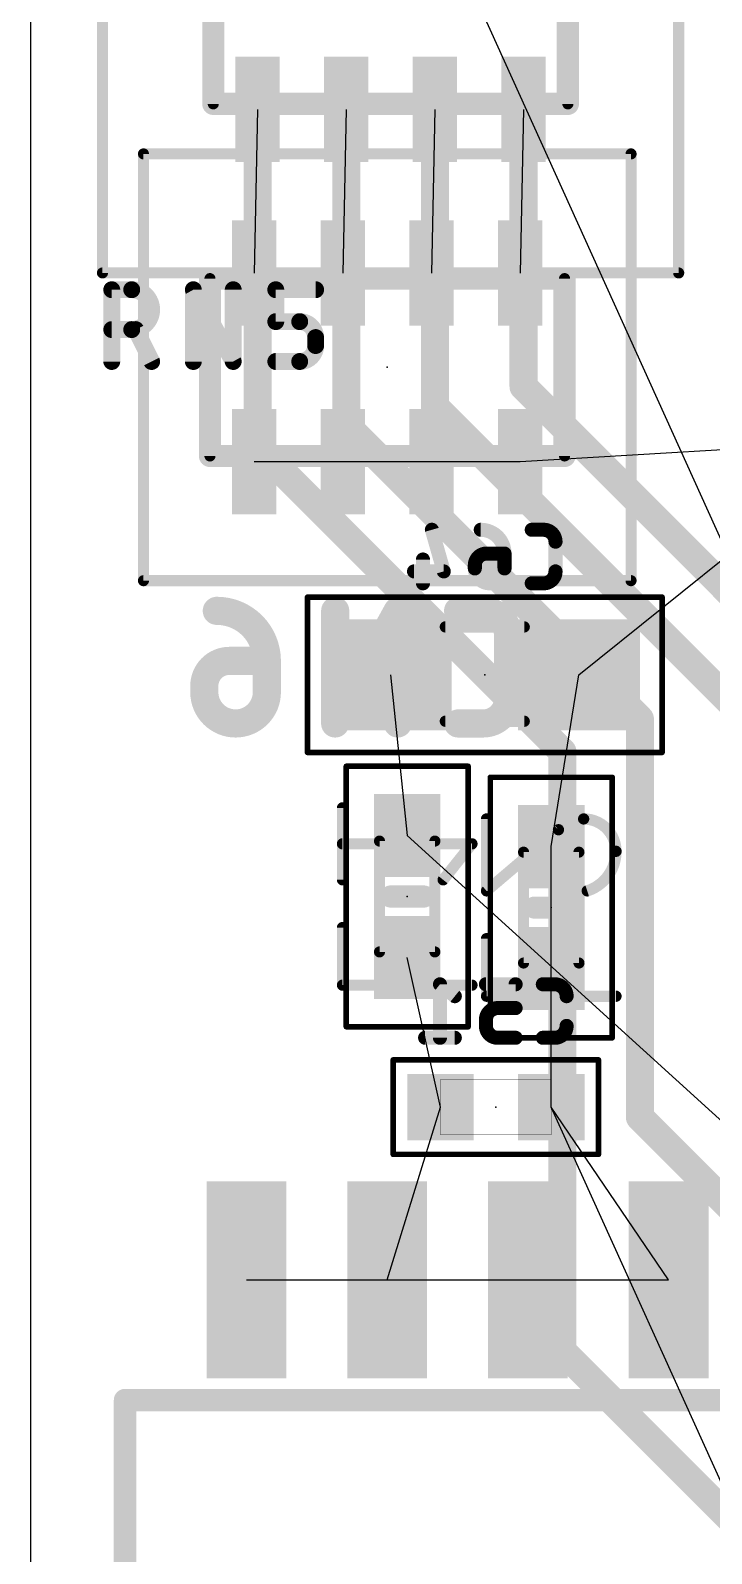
# Model space of a CAD drawing. Extents: x -4.1 to 63.7, y 0.3 to 51.7.
# Drawn here: x 2.3 to 8.45, y 12.07 to 25.81 of the extents above; entities that cross this region are included whole.
import ezdxf

# ---------------------------------------------------------------- set-up
doc = ezdxf.new("R2010")
doc.units = 0
for name, color, linetype in [('1', 12, 'CONTINUOUS'), ('16', 132, 'CONTINUOUS'), ('19', 6, 'CONTINUOUS'), ('20', 141, 'CONTINUOUS'), ('21', 253, 'CONTINUOUS'), ('22', 253, 'CONTINUOUS'), ('24', 53, 'CONTINUOUS'), ('25', 253, 'CONTINUOUS'), ('26', 253, 'CONTINUOUS'), ('40', 132, 'CONTINUOUS'), ('51', 253, 'CONTINUOUS'), ('52', 253, 'CONTINUOUS')]:
    doc.layers.add(name, color=color, linetype=linetype)

# ---------------------------------------------------------------- blocks, each defined once
blk = doc.blocks.new('RECT')
blk.add_solid([(-0.5, -0.5), (0.5, -0.5), (-0.5, 0.5), (0.5, 0.5)])

msp = doc.modelspace()

# ---------------------------------------------------------------- linework, layer by layer
at = {"layer": '1', "const_width": 0.254}
for points in [[(4.35, 25.1), (4.35, 22.0559)], [(5.15, 25.1), (5.15, 22.25)], [(5.95, 25.1), (5.95, 22.4186)], [(6.75, 25.1), (6.75, 22.6)], [(9.2, 20.15), (6.75, 22.6)], [(5.95, 22.4186), (8.7, 19.6686)], [(7.8, 19.6), (5.15, 22.25)], [(4.35, 22.0559), (7.1, 19.3059)], [(7.8, 16.0095), (7.8, 19.6)], [(7.1, 19.3059), (7.1, 13.9)], [(12.3819, 11.4276), (7.8, 16.0095)], [(7.1, 13.9), (11, 10)]]:
    msp.add_lwpolyline(points, dxfattribs=at)
at = {"layer": '1', "const_width": 0.127}
for points in [[(4.4135, 25.1, 1), (4.2865, 25.1)], [(5.2135, 25.1, 1), (5.0865, 25.1)], [(6.0135, 25.1, 1), (5.8865, 25.1)], [(6.8135, 25.1, 1), (6.6865, 25.1)], [(6.7949, 22.6449, 1), (6.7051, 22.5551)], [(5.9949, 22.4635, 1), (5.9051, 22.3737)], [(6.6865, 22.6, 1), (6.8135, 22.6)], [(5.8865, 22.4186, 1), (6.0135, 22.4186)], [(5.1949, 22.2949, 1), (5.1051, 22.2051)], [(5.0865, 22.25, 1), (5.2135, 22.25)], [(4.3949, 22.1008, 1), (4.3051, 22.011)], [(4.2865, 22.0559, 1), (4.4135, 22.0559)], [(7.8635, 19.6, 1), (7.7365, 19.6)], [(7.7551, 19.5551, 1), (7.8449, 19.6449)], [(7.1635, 19.3059, 1), (7.0365, 19.3059)], [(7.0551, 19.261, 1), (7.1449, 19.3508)], [(7.8449, 16.0544, 1), (7.7551, 15.9646)], [(7.7365, 16.0095, 1), (7.8635, 16.0095)], [(7.1449, 13.9449, 1), (7.0551, 13.8551)], [(7.0365, 13.9, 1), (7.1635, 13.9)]]:
    msp.add_lwpolyline(points, format="xyb", dxfattribs=at)
at = {"layer": '19'}
for p, q in [((4.74, 29.59), (13.4426, 10.367)), ((7.25, 20), (18.7, 29.2)), ((4.35, 25.1), (4.32, 23.624)), ((5.15, 25.1), (5.12, 23.624)), ((5.95, 25.1), (5.92, 23.624)), ((6.75, 25.1), (6.72, 23.624)), ((6.72, 21.924), (10.0902, 22.124)), ((4.32, 21.924), (5.12, 21.924)), ((5.12, 21.924), (5.92, 21.924)), ((5.92, 21.924), (6.72, 21.924)), ((5.55, 20), (5.7, 18.55)), ((7, 18.45), (7.25, 20)), ((5.7, 18.55), (16.205, 9.013)), ((7, 17.35), (7, 18.45)), ((6, 16.1), (5.7, 17.45)), ((7, 16.1), (7, 17.35)), ((5.519, 14.542), (6, 16.1)), ((12.395, 4.187), (7, 16.1)), ((8.059, 14.542), (7, 16.1)), ((4.249, 14.542), (6.789, 14.542)), ((6.789, 14.542), (8.059, 14.542))]:
    msp.add_line(p, q, dxfattribs=at)
at = {"layer": '20'}
msp.add_line((2.3, 38.1543), (2.3, 2.8109), dxfattribs=at)
at = {"layer": '21', "const_width": 0.1}
for points in [[(3.95, 26.75), (3.95, 25.15)], [(7.15, 26.75), (7.15, 25.15)]]:
    msp.add_lwpolyline(points, dxfattribs=at)
at = {"layer": '21', "const_width": 0.05}
for points in [[(3.925, 25.15, 1), (3.975, 25.15)], [(7.125, 25.15, 1), (7.175, 25.15)]]:
    msp.add_lwpolyline(points, format="xyb", dxfattribs=at)
at = {"layer": '22'}
for points, const_width in [([(3.92, 21.974), (3.92, 23.574)], 0.1), ([(7.12, 21.974), (7.12, 23.574)], 0.1), ([(5.85, 18), (5.55, 18)], 0.2), ([(6.85, 17.9), (7.15, 17.9)], 0.2)]:
    msp.add_lwpolyline(points, dxfattribs=dict(at, const_width=const_width))
for points, const_width in [([(3.945, 23.574, 1), (3.895, 23.574)], 0.05), ([(7.145, 23.574, 1), (7.095, 23.574)], 0.05), ([(3.895, 21.974, 1), (3.945, 21.974)], 0.05), ([(7.095, 21.974, 1), (7.145, 21.974)], 0.05), ([(5.55, 18.05, 1), (5.55, 17.95)], 0.1), ([(5.85, 17.95, 1), (5.85, 18.05)], 0.1), ([(6.85, 17.95, 1), (6.85, 17.85)], 0.1), ([(7.15, 17.85, 1), (7.15, 17.95)], 0.1)]:
    msp.add_lwpolyline(points, format="xyb", dxfattribs=dict(at, const_width=const_width))
at = {"layer": '24'}
for p in [(5.52, 22.774), (6.4, 20), (5.7, 18), (7, 17.9), (6.5, 16.1)]:
    msp.add_point(p, dxfattribs=at)
at = {"layer": '25', "const_width": 0.1524}
for points in [[(3.0339, 22.8262), (3.0339, 23.4738)], [(3.0339, 23.4738), (3.2138, 23.4738)], [(3.77, 22.8262), (3.77, 23.4738)], [(3.77, 23.4738), (4.1298, 22.8262)], [(4.1298, 22.8262), (4.1298, 23.4738)], [(4.514, 23.186), (4.514, 23.4738)], [(4.514, 23.4738), (4.8738, 23.4738)], [(4.7299, 23.186), (4.514, 23.186)], [(3.2138, 23.114), (3.0339, 23.114)], [(3.3936, 22.8262), (3.2497, 23.114)], [(4.8738, 22.9701), (4.8738, 23.0421)], [(4.514, 22.8262), (4.7299, 22.8262)]]:
    msp.add_lwpolyline(points, dxfattribs=at)
at = {"layer": '25'}
for points, const_width in [([(3.072, 23.4738, 1), (2.9958, 23.4738)], 0.0762), ([(3.0339, 23.5119, 1), (3.0339, 23.4357)], 0.0762), ([(3.2138, 23.114, 1), (3.2138, 23.4738)], 0.1524), ([(3.2138, 23.5119, 1), (3.2138, 23.4357)], 0.0762), ([(3.2138, 23.4357, 1), (3.2138, 23.5119)], 0.0762), ([(3.8081, 23.4738, 1), (3.7319, 23.4738)], 0.0762), ([(3.8033, 23.4923, 1), (3.7367, 23.4553)], 0.0762), ([(4.1679, 23.4738, 1), (4.0917, 23.4738)], 0.0762), ([(4.5521, 23.4738, 1), (4.4759, 23.4738)], 0.0762), ([(4.514, 23.5119, 1), (4.514, 23.4357)], 0.0762), ([(4.8738, 23.4357, 1), (4.8738, 23.5119)], 0.0762), ([(4.514, 23.2241, 1), (4.514, 23.1479)], 0.0762), ([(4.4759, 23.186, 1), (4.5521, 23.186)], 0.0762), ([(4.8738, 23.0421, 0.4142), (4.7299, 23.186)], 0.1524), ([(4.7299, 23.2241, 1), (4.7299, 23.1479)], 0.0762), ([(4.7299, 23.1479, 1), (4.7299, 23.2241)], 0.0762), ([(3.0339, 23.1521, 1), (3.0339, 23.0759)], 0.0762), ([(3.2138, 23.1521, 1), (3.2138, 23.0759)], 0.0762), ([(3.2838, 23.1311, 1), (3.2157, 23.097)], 0.0762), ([(3.2138, 23.0759, 1), (3.2138, 23.1521)], 0.0762), ([(4.9119, 23.0421, 1), (4.8357, 23.0421)], 0.0762), ([(4.7299, 22.8262, 0.4142), (4.8738, 22.9701)], 0.1524), ([(4.8357, 23.0421, 1), (4.9119, 23.0421)], 0.0762), ([(4.9119, 22.9701, 1), (4.8357, 22.9701)], 0.0762), ([(4.8357, 22.9701, 1), (4.9119, 22.9701)], 0.0762), ([(2.9958, 22.8262, 1), (3.072, 22.8262)], 0.0762), ([(3.3596, 22.8092, 1), (3.4277, 22.8432)], 0.0762), ([(3.7319, 22.8262, 1), (3.8081, 22.8262)], 0.0762), ([(4.0917, 22.8262, 1), (4.1679, 22.8262)], 0.0762), ([(4.0965, 22.8077, 1), (4.1631, 22.8447)], 0.0762), ([(4.514, 22.8643, 1), (4.514, 22.7881)], 0.0762), ([(4.7299, 22.8643, 1), (4.7299, 22.7881)], 0.0762), ([(4.7299, 22.7881, 1), (4.7299, 22.8643)], 0.0762)]:
    msp.add_lwpolyline(points, format="xyb", dxfattribs=dict(at, const_width=const_width))
at = {"layer": '26'}
for points, const_width in [([(5.953, 21.3168, 1), (5.8919, 21.2994)], 0.0635), ([(6.5783, 21.0936, 0.4142), (6.3639, 21.3081)], 0.127), ([(6.3639, 21.3398, 1), (6.3639, 21.2763)], 0.0635), ([(6.8239, 21.3398, 1), (6.8239, 21.2764)], 0.0635), ([(7.0384, 21.2009, 0.4142), (6.9312, 21.3081)], 0.127), ([(6.9312, 21.3398, 1), (6.9312, 21.2763)], 0.0635), ([(6.9312, 21.2764, 1), (6.9312, 21.3398)], 0.0635), ([(7.0702, 21.2009, 1), (7.0067, 21.2009)], 0.0635), ([(7.0067, 21.2009, 1), (7.0702, 21.2009)], 0.0635), ([(5.8738, 21.04, 1), (5.8103, 21.04)], 0.0635), ([(6.4175, 21.0936, 0.4142), (6.3102, 20.9864)], 0.127), ([(6.3102, 20.9596, 1), (6.5783, 20.9596)], 0.127), ([(6.342, 20.9864, 1), (6.2785, 20.9864)], 0.0635), ([(6.342, 20.9596, 1), (6.2785, 20.9596)], 0.0635), ([(6.4175, 21.1254, 1), (6.4175, 21.0619)], 0.0635), ([(6.4175, 21.0619, 1), (6.4175, 21.1254)], 0.0635), ([(6.6101, 21.0936, 1), (6.5466, 21.0936)], 0.0635), ([(6.5466, 21.0936, 1), (6.6101, 21.0936)], 0.0635), ([(6.6101, 20.9596, 1), (6.5466, 20.9596)], 0.0635), ([(6.5783, 21.0619, 1), (6.5783, 21.1254)], 0.0635), ([(5.7616, 20.9645, 1), (5.7616, 20.901)], 0.0635), ([(5.9992, 20.924, 1), (6.0602, 20.9415)], 0.0635), ([(6.0297, 20.901, 1), (6.0297, 20.9645)], 0.0635), ([(6.2785, 20.9864, 1), (6.342, 20.9864)], 0.0635), ([(6.2785, 20.9596, 1), (6.342, 20.9596)], 0.0635), ([(6.5466, 20.9596, 1), (6.6101, 20.9596)], 0.0635), ([(6.8239, 20.8573, 1), (6.8239, 20.7938)], 0.0635), ([(6.9312, 20.8255, 0.4142), (7.0384, 20.9327)], 0.127), ([(6.9312, 20.8573, 1), (6.9312, 20.7938)], 0.0635), ([(6.9312, 20.7938, 1), (6.9312, 20.8573)], 0.0635), ([(7.0702, 20.9327, 1), (7.0067, 20.9327)], 0.0635), ([(7.0067, 20.9327, 1), (7.0702, 20.9327)], 0.0635), ([(5.8103, 20.8255, 1), (5.8738, 20.8255)], 0.0635), ([(4.4335, 20.1254, 0.4142), (3.9819, 20.577)], 0.254), ([(3.9819, 20.6405, 1), (3.9819, 20.5135)], 0.127), ([(5.1136, 20.577, 1), (4.9866, 20.577)], 0.127), ([(5.6781, 20.577, 1), (5.5511, 20.577)], 0.127), ([(5.6701, 20.5462, 1), (5.5591, 20.6078)], 0.127), ([(6.1594, 20.6405, 1), (6.1594, 20.5135)], 0.127), ([(6.611, 20.3512, 0.4142), (6.3852, 20.577)], 0.254), ([(6.3852, 20.6405, 1), (6.3852, 20.5135)], 0.127), ([(6.3852, 20.5135, 1), (6.3852, 20.6405)], 0.127), ([(6.6745, 20.3512, 1), (6.5475, 20.3512)], 0.127), ([(6.5475, 20.3512, 1), (6.6745, 20.3512)], 0.127), ([(4.0948, 20.1254, 0.4142), (3.869, 19.8997)], 0.254), ([(4.0948, 20.1889, 1), (4.0948, 20.0619)], 0.127), ([(4.0948, 20.0619, 1), (4.0948, 20.1889)], 0.127), ([(4.497, 20.1254, 1), (4.37, 20.1254)], 0.127), ([(4.4335, 20.0619, 1), (4.4335, 20.1889)], 0.127), ([(4.37, 20.1254, 1), (4.497, 20.1254)], 0.127), ([(3.9325, 19.8997, 1), (3.8055, 19.8997)], 0.127), ([(3.869, 19.8432, 1), (4.4335, 19.8432)], 0.254), ([(3.9325, 19.8432, 1), (3.8055, 19.8432)], 0.127), ([(3.8055, 19.8997, 1), (3.9325, 19.8997)], 0.127), ([(4.497, 19.8432, 1), (4.37, 19.8432)], 0.127), ([(3.8055, 19.8432, 1), (3.9325, 19.8432)], 0.127), ([(4.37, 19.8432, 1), (4.497, 19.8432)], 0.127), ([(6.3852, 19.561, 0.4142), (6.611, 19.7868)], 0.254), ([(6.6745, 19.7868, 1), (6.5475, 19.7868)], 0.127), ([(6.5475, 19.7868, 1), (6.6745, 19.7868)], 0.127), ([(4.9946, 19.5918, 1), (5.1056, 19.5302)], 0.127), ([(6.1594, 19.6245, 1), (6.1594, 19.4975)], 0.127), ([(6.3852, 19.6245, 1), (6.3852, 19.4975)], 0.127), ([(6.3852, 19.4975, 1), (6.3852, 19.6245)], 0.127), ([(4.9866, 19.561, 1), (5.1136, 19.561)], 0.127), ([(5.5511, 19.561, 1), (5.6781, 19.561)], 0.127), ([(5.1412, 18.7997, 1), (5.0904, 18.7997)], 0.0508), ([(6.4412, 18.6997, 1), (6.3904, 18.6997)], 0.0508), ([(7.2921, 18.6997, 0.2053), (7.0649, 18.6023)], 0.1016), ([(7.5842, 18.4076, 0.4142), (7.2921, 18.6997)], 0.1016), ([(7.2921, 18.7251, 1), (7.2921, 18.6743)], 0.0508), ([(7.2921, 18.6743, 1), (7.2921, 18.7251)], 0.0508), ([(7.0465, 18.6198, 1), (7.0833, 18.5848)], 0.0508), ([(7.0814, 18.583, 1), (7.0485, 18.6217)], 0.0508), ([(5.1158, 18.5005, 1), (5.1158, 18.4497)], 0.0508), ([(6.304, 18.4593, 1), (6.2644, 18.491)], 0.0508), ([(6.2842, 18.4497, 1), (6.2842, 18.5005)], 0.0508), ([(7.3246, 18.0506, 0.3252), (7.5842, 18.4076)], 0.1016), ([(7.6096, 18.4076, 1), (7.5588, 18.4076)], 0.0508), ([(7.5588, 18.4076, 1), (7.6096, 18.4076)], 0.0508), ([(5.0904, 18.1506, 1), (5.1412, 18.1506)], 0.0508), ([(6.0047, 18.1664, 1), (6.0444, 18.1347)], 0.0508), ([(6.3993, 18.0699, 1), (6.4323, 18.0312)], 0.0508), ([(6.3904, 18.0506, 1), (6.4412, 18.0506)], 0.0508), ([(7.3167, 18.0747, 1), (7.3324, 18.0264)], 0.0508), ([(5.1412, 17.7196, 1), (5.0904, 17.7196)], 0.0508), ([(6.4412, 17.6196, 1), (6.3904, 17.6196)], 0.0508), ([(5.1158, 17.2257, 1), (5.1158, 17.1749)], 0.0508), ([(5.0904, 17.2003, 1), (5.1412, 17.2003)], 0.0508), ([(6.0155, 17.2329, 1), (5.9758, 17.1833)], 0.0635), ([(6.0274, 17.2081, 1), (5.9639, 17.2081)], 0.0635), ([(6.2842, 17.1749, 1), (6.2842, 17.2257)], 0.0508), ([(6.4102, 17.2399, 1), (6.4102, 17.1764)], 0.0635), ([(6.7101, 17.2081, 1), (6.6466, 17.2081)], 0.0635), ([(6.6783, 17.1764, 1), (6.6783, 17.2399)], 0.0635), ([(6.9239, 17.2399, 1), (6.9239, 17.1764)], 0.0635), ([(7.1384, 17.1009, 0.4142), (7.0312, 17.2081)], 0.127), ([(7.0312, 17.2398, 1), (7.0312, 17.1763)], 0.0635), ([(7.0312, 17.1764, 1), (7.0312, 17.2399)], 0.0635), ([(6.1099, 17.0761, 1), (6.1495, 17.1256)], 0.0635), ([(6.5175, 16.9936, 0.4142), (6.4102, 16.8864)], 0.127), ([(6.4158, 17.1257, 1), (6.4158, 17.0749)], 0.0508), ([(6.3904, 17.1003, 1), (6.4412, 17.1003)], 0.0508), ([(6.5175, 17.0254, 1), (6.5175, 16.9619)], 0.0635), ([(6.5175, 16.9619, 1), (6.5175, 17.0254)], 0.0635), ([(6.6783, 16.9619, 1), (6.6783, 17.0254)], 0.0635), ([(7.1702, 17.1009, 1), (7.1067, 17.1009)], 0.0635), ([(7.1067, 17.1009, 1), (7.1702, 17.1009)], 0.0635), ([(7.5842, 17.0749, 1), (7.5842, 17.1257)], 0.0508), ([(6.442, 16.8864, 1), (6.3785, 16.8864)], 0.0635), ([(6.3785, 16.8864, 1), (6.442, 16.8864)], 0.0635), ([(6.6466, 16.9936, 1), (6.7101, 16.9936)], 0.0635), ([(5.8616, 16.7572, 1), (5.8616, 16.6938)], 0.0635), ([(6.1297, 16.6938, 1), (6.1297, 16.7572)], 0.0635), ([(6.4102, 16.8327, 0.4142), (6.5175, 16.7255)], 0.127), ([(6.442, 16.8327, 1), (6.3785, 16.8327)], 0.0635), ([(6.3785, 16.8327, 1), (6.442, 16.8327)], 0.0635), ([(6.5175, 16.7572, 1), (6.5175, 16.6938)], 0.0635), ([(6.5175, 16.6938, 1), (6.5175, 16.7572)], 0.0635), ([(6.6783, 16.6938, 1), (6.6783, 16.7572)], 0.0635), ([(6.9239, 16.7572, 1), (6.9239, 16.6938)], 0.0635), ([(7.0312, 16.7255, 0.4142), (7.1384, 16.8327)], 0.127), ([(7.0312, 16.7572, 1), (7.0312, 16.6938)], 0.0635), ([(7.0312, 16.6938, 1), (7.0312, 16.7572)], 0.0635), ([(7.1702, 16.8327, 1), (7.1067, 16.8327)], 0.0635), ([(7.1067, 16.8327, 1), (7.1702, 16.8327)], 0.0635), ([(5.9639, 16.7255, 1), (6.0274, 16.7255)], 0.0635), ([(3.2048, 13.457, 1), (3.1032, 13.457)], 0.1016), ([(3.154, 13.5078, 1), (3.154, 13.4062)], 0.1016)]:
    msp.add_lwpolyline(points, format="xyb", dxfattribs=dict(at, const_width=const_width))
for points, const_width in [([(5.9225, 21.3081), (6.0297, 20.9327)], 0.127), ([(6.9312, 21.3081), (6.8239, 21.3081)], 0.127), ([(7.0384, 20.9327), (7.0384, 21.2009)], 0.127), ([(5.842, 21.04), (5.842, 20.8255)], 0.127), ([(6.3102, 20.9864), (6.3102, 20.9596)], 0.127), ([(6.5783, 21.0936), (6.4175, 21.0936)], 0.127), ([(6.5783, 20.9596), (6.5783, 21.0936)], 0.127), ([(6.0297, 20.9327), (5.7616, 20.9327)], 0.127), ([(6.8239, 20.8255), (6.9312, 20.8255)], 0.127), ([(5.6146, 20.577), (5.0501, 19.561)], 0.254), ([(5.0501, 19.561), (5.0501, 20.577)], 0.254), ([(5.6146, 19.561), (5.6146, 20.577)], 0.254), ([(6.3852, 20.577), (6.1594, 20.577)], 0.254), ([(6.611, 19.7868), (6.611, 20.3512)], 0.254), ([(4.4335, 20.1254), (4.0948, 20.1254)], 0.254), ([(4.4335, 19.8432), (4.4335, 20.1254)], 0.254), ([(3.869, 19.8997), (3.869, 19.8432)], 0.254), ([(6.1594, 19.561), (6.3852, 19.561)], 0.254), ([(5.1158, 18.1506), (5.1158, 18.7997)], 0.1016), ([(6.4158, 18.0506), (6.4158, 18.6997)], 0.1016), ([(7.0649, 18.6023), (6.4158, 18.0506)], 0.1016), ([(6.2842, 18.4751), (5.1158, 18.4751)], 0.1016), ([(6.0246, 18.1506), (6.2842, 18.4751)], 0.1016), ([(5.1158, 17.2003), (5.1158, 17.7196)], 0.1016), ([(6.4158, 17.1003), (6.4158, 17.6196)], 0.1016), ([(6.2842, 17.2003), (5.1158, 17.2003)], 0.1016), ([(6.1297, 17.1009), (5.9957, 17.2081)], 0.127), ([(5.9957, 17.2081), (5.9957, 16.7255)], 0.127), ([(6.6783, 17.2081), (6.4102, 17.2081)], 0.127), ([(6.6783, 16.9936), (6.6783, 17.2081)], 0.127), ([(7.0312, 17.2081), (6.9239, 17.2081)], 0.127), ([(7.5842, 17.1003), (6.4158, 17.1003)], 0.1016), ([(6.5175, 16.9936), (6.6783, 16.9936)], 0.127), ([(7.1384, 16.8327), (7.1384, 17.1009)], 0.127), ([(6.4102, 16.8327), (6.4102, 16.8864)], 0.127), ([(6.1297, 16.7255), (5.8616, 16.7255)], 0.127), ([(6.6783, 16.7255), (6.5175, 16.7255)], 0.127), ([(6.9239, 16.7255), (7.0312, 16.7255)], 0.127), ([(3.154, 13.457), (3.154, 7.862)], 0.2032), ([(9.154, 13.457), (3.154, 13.457)], 0.2032)]:
    msp.add_lwpolyline(points, dxfattribs=dict(at, const_width=const_width))
at = {"layer": '40'}
for points, const_width in [([(8, 20.7), (4.8, 20.7)], 0.0508), ([(4.8, 20.7), (4.8, 19.3)], 0.0508), ([(8, 19.3), (8, 20.7)], 0.0508), ([(4.8, 19.3), (8, 19.3)], 0.0508), ([(5.5738, 16.5262), (7.4262, 16.5262)], 0.05), ([(5.5738, 15.6738), (5.5738, 16.5262)], 0.05), ([(7.4262, 16.5262), (7.4262, 15.6738)], 0.05), ([(7.4262, 15.6738), (5.5738, 15.6738)], 0.05)]:
    msp.add_lwpolyline(points, dxfattribs=dict(at, const_width=const_width))
for points, const_width in [([(4.8, 20.7127, 1), (4.8, 20.6873)], 0.0254), ([(4.8127, 20.7, 1), (4.7873, 20.7)], 0.0254), ([(8.0127, 20.7, 1), (7.9873, 20.7)], 0.0254), ([(8, 20.6873, 1), (8, 20.7127)], 0.0254), ([(4.8, 19.3127, 1), (4.8, 19.2873)], 0.0254), ([(4.7873, 19.3, 1), (4.8127, 19.3)], 0.0254), ([(7.9873, 19.3, 1), (8.0127, 19.3)], 0.0254), ([(8, 19.2873, 1), (8, 19.3127)], 0.0254), ([(5.5738, 16.5387, 1), (5.5738, 16.5137)], 0.025), ([(5.5863, 16.5262, 1), (5.5613, 16.5262)], 0.025), ([(7.4387, 16.5262, 1), (7.4137, 16.5262)], 0.025), ([(7.4262, 16.5137, 1), (7.4262, 16.5387)], 0.025), ([(5.5738, 15.6863, 1), (5.5738, 15.6613)], 0.025), ([(5.5613, 15.6738, 1), (5.5863, 15.6738)], 0.025), ([(7.4137, 15.6738, 1), (7.4387, 15.6738)], 0.025), ([(7.4262, 15.6613, 1), (7.4262, 15.6863)], 0.025)]:
    msp.add_lwpolyline(points, format="xyb", dxfattribs=dict(at, const_width=const_width))
at = {"layer": '51'}
for points, const_width in [([(2.95, 23.625), (2.95, 28.275)], 0.1), ([(8.15, 28.275), (8.15, 23.625)], 0.1), ([(3.95, 25.15), (3.95, 26.75)], 0.2), ([(7.15, 26.75), (7.15, 25.15)], 0.2), ([(7.15, 25.15), (3.95, 25.15)], 0.2), ([(8.15, 23.625), (2.95, 23.625)], 0.1)]:
    msp.add_lwpolyline(points, dxfattribs=dict(at, const_width=const_width))
for points, const_width in [([(3.95, 25.2, 1), (3.95, 25.1)], 0.1), ([(3.9, 25.15, 1), (4, 25.15)], 0.1), ([(7.1, 25.15, 1), (7.2, 25.15)], 0.1), ([(7.15, 25.1, 1), (7.15, 25.2)], 0.1), ([(2.95, 23.65, 1), (2.95, 23.6)], 0.05), ([(2.925, 23.625, 1), (2.975, 23.625)], 0.05), ([(8.125, 23.625, 1), (8.175, 23.625)], 0.05), ([(8.15, 23.6, 1), (8.15, 23.65)], 0.05)]:
    msp.add_lwpolyline(points, format="xyb", dxfattribs=dict(at, const_width=const_width))
at = {"layer": '52'}
for points, const_width in [([(7.72, 24.699), (3.32, 24.699)], 0.1), ([(3.32, 24.699), (3.32, 20.849)], 0.1), ([(7.72, 20.849), (7.72, 24.699)], 0.1), ([(7.12, 23.574), (3.92, 23.574)], 0.2), ([(3.92, 23.574), (3.92, 21.974)], 0.2), ([(7.12, 21.974), (7.12, 23.574)], 0.2), ([(3.92, 21.974), (7.12, 21.974)], 0.2), ([(3.32, 20.849), (7.72, 20.849)], 0.1), ([(6.756, 20.432), (6.044, 20.432)], 0.1016), ([(6.756, 19.581), (6.044, 19.581)], 0.1016), ([(6.25, 19.175), (5.15, 19.175)], 0.05), ([(5.15, 19.175), (5.15, 16.825)], 0.05), ([(6.25, 16.825), (6.25, 19.175)], 0.05), ([(6.45, 19.075), (6.45, 16.725)], 0.05), ([(7.55, 19.075), (6.45, 19.075)], 0.05), ([(7.55, 16.725), (7.55, 19.075)], 0.05), ([(5.95, 18.5), (5.45, 18.5)], 0.1), ([(5.45, 18.5), (5.45, 17.5)], 0.1), ([(5.95, 17.5), (5.95, 18.5)], 0.1), ([(6.75, 18.4), (6.75, 17.4)], 0.1), ([(7.25, 18.4), (6.75, 18.4)], 0.1), ([(7.25, 17.4), (7.25, 18.4)], 0.1), ([(5.45, 17.5), (5.95, 17.5)], 0.1), ([(6.75, 17.4), (7.25, 17.4)], 0.1), ([(5.15, 16.825), (6.25, 16.825)], 0.05), ([(6.45, 16.725), (7.55, 16.725)], 0.05), ([(7, 16.35), (6, 16.35)], 0.0025), ([(6, 16.35), (6, 15.85)], 0.0025), ([(7, 15.85), (7, 16.35)], 0.0025), ([(6, 15.85), (7, 15.85)], 0.0025)]:
    msp.add_lwpolyline(points, dxfattribs=dict(at, const_width=const_width))
for points, const_width in [([(3.32, 24.724, 1), (3.32, 24.674)], 0.05), ([(3.345, 24.699, 1), (3.295, 24.699)], 0.05), ([(7.745, 24.699, 1), (7.695, 24.699)], 0.05), ([(7.72, 24.674, 1), (7.72, 24.724)], 0.05), ([(3.92, 23.624, 1), (3.92, 23.524)], 0.1), ([(3.97, 23.574, 1), (3.87, 23.574)], 0.1), ([(7.17, 23.574, 1), (7.07, 23.574)], 0.1), ([(7.12, 23.524, 1), (7.12, 23.624)], 0.1), ([(3.92, 22.024, 1), (3.92, 21.924)], 0.1), ([(3.87, 21.974, 1), (3.97, 21.974)], 0.1), ([(7.07, 21.974, 1), (7.17, 21.974)], 0.1), ([(7.12, 21.924, 1), (7.12, 22.024)], 0.1), ([(3.32, 20.874, 1), (3.32, 20.824)], 0.05), ([(7.72, 20.824, 1), (7.72, 20.874)], 0.05), ([(3.295, 20.849, 1), (3.345, 20.849)], 0.05), ([(7.695, 20.849, 1), (7.745, 20.849)], 0.05), ([(6.044, 20.4574, 1), (6.044, 20.4066)], 0.0508), ([(6.756, 20.4066, 1), (6.756, 20.4574)], 0.0508), ([(6.044, 19.6064, 1), (6.044, 19.5556)], 0.0508), ([(6.756, 19.5556, 1), (6.756, 19.6064)], 0.0508), ([(5.15, 19.1875, 1), (5.15, 19.1625)], 0.025), ([(5.1625, 19.175, 1), (5.1375, 19.175)], 0.025), ([(6.2625, 19.175, 1), (6.2375, 19.175)], 0.025), ([(6.25, 19.1625, 1), (6.25, 19.1875)], 0.025), ([(6.4625, 19.075, 1), (6.4375, 19.075)], 0.025), ([(6.45, 19.0875, 1), (6.45, 19.0625)], 0.025), ([(7.5625, 19.075, 1), (7.5375, 19.075)], 0.025), ([(7.55, 19.0625, 1), (7.55, 19.0875)], 0.025), ([(5.45, 18.525, 1), (5.45, 18.475)], 0.05), ([(5.475, 18.5, 1), (5.425, 18.5)], 0.05), ([(5.975, 18.5, 1), (5.925, 18.5)], 0.05), ([(5.95, 18.475, 1), (5.95, 18.525)], 0.05), ([(6.775, 18.4, 1), (6.725, 18.4)], 0.05), ([(6.75, 18.425, 1), (6.75, 18.375)], 0.05), ([(7.275, 18.4, 1), (7.225, 18.4)], 0.05), ([(7.25, 18.375, 1), (7.25, 18.425)], 0.05), ([(5.45, 17.525, 1), (5.45, 17.475)], 0.05), ([(5.425, 17.5, 1), (5.475, 17.5)], 0.05), ([(5.925, 17.5, 1), (5.975, 17.5)], 0.05), ([(5.95, 17.475, 1), (5.95, 17.525)], 0.05), ([(6.75, 17.425, 1), (6.75, 17.375)], 0.05), ([(7.25, 17.375, 1), (7.25, 17.425)], 0.05), ([(6.725, 17.4, 1), (6.775, 17.4)], 0.05), ([(7.225, 17.4, 1), (7.275, 17.4)], 0.05), ([(5.15, 16.8375, 1), (5.15, 16.8125)], 0.025), ([(5.1375, 16.825, 1), (5.1625, 16.825)], 0.025), ([(6.2375, 16.825, 1), (6.2625, 16.825)], 0.025), ([(6.25, 16.8125, 1), (6.25, 16.8375)], 0.025), ([(6.45, 16.7375, 1), (6.45, 16.7125)], 0.025), ([(6.4375, 16.725, 1), (6.4625, 16.725)], 0.025), ([(7.5375, 16.725, 1), (7.5625, 16.725)], 0.025), ([(7.55, 16.7125, 1), (7.55, 16.7375)], 0.025), ([(6, 16.3506, 1), (6, 16.3494)], 0.0013), ([(6.0006, 16.35, 1), (5.9994, 16.35)], 0.0013), ([(7.0006, 16.35, 1), (6.9994, 16.35)], 0.0013), ([(7, 16.3494, 1), (7, 16.3506)], 0.0013), ([(6, 15.8506, 1), (6, 15.8494)], 0.0013), ([(5.9994, 15.85, 1), (6.0006, 15.85)], 0.0013), ([(6.9994, 15.85, 1), (7.0006, 15.85)], 0.0013), ([(7, 15.8494, 1), (7, 15.8506)], 0.0013)]:
    msp.add_lwpolyline(points, format="xyb", dxfattribs=dict(at, const_width=const_width))

# ---------------------------------------------------------------- block references
at = {"layer": '1', "xscale": 0.95, "yscale": 0.4, "rotation": 270}
for p in [(4.35, 25.1), (5.15, 25.1), (5.95, 25.1), (6.75, 25.1)]:
    msp.add_blockref('RECT', p, dxfattribs=at)
at = {"layer": '16'}
for p, xscale, yscale, rotation in [((4.32, 23.624), 0.95, 0.4, 90), ((5.12, 23.624), 0.95, 0.4, 90), ((5.92, 23.624), 0.95, 0.4, 90), ((6.72, 23.624), 0.95, 0.4, 90), ((4.32, 21.924), 0.95, 0.4, 90), ((5.12, 21.924), 0.95, 0.4, 90), ((5.92, 21.924), 0.95, 0.4, 90), ((6.72, 21.924), 0.95, 0.4, 90), ((5.7, 18.55), 0.75, 0.6, 90), ((7, 18.45), 0.75, 0.6, 270), ((5.7, 17.45), 0.75, 0.6, 90), ((7, 17.35), 0.75, 0.6, 270), ((6, 16.1), 0.6, 0.6, 180), ((7, 16.1), 0.6, 0.6, 180), ((4.249, 14.542), 0.72, 1.78, 180), ((5.519, 14.542), 0.72, 1.78, 180), ((6.789, 14.542), 0.72, 1.78, 180), ((8.059, 14.542), 0.72, 1.78, 180)]:
    msp.add_blockref('RECT', p, dxfattribs=dict(at, xscale=xscale, yscale=yscale, rotation=rotation))
at = {"layer": '16', "xscale": 1.1, "rotation": 180}
for p in [(5.55, 20), (7.25, 20)]:
    msp.add_blockref('RECT', p, dxfattribs=at)
at = {"layer": '52', "rotation": 180}
for p, xscale, yscale in [((5.8197, 20.0051), 0.5001, 0.95), ((6.9882, 20.0051), 0.5001, 0.95), ((6.9, 16.1), 0.2, 0.5), ((4.249, 14.742), 0.49, 1.1), ((5.519, 14.742), 0.49, 1.1), ((6.789, 14.742), 0.49, 1.1), ((8.059, 14.742), 0.49, 1.1)]:
    msp.add_blockref('RECT', p, dxfattribs=dict(at, xscale=xscale, yscale=yscale))
at = {"layer": '52', "xscale": 0.2, "yscale": 0.5}
msp.add_blockref('RECT', (6.1, 16.1), dxfattribs=at)

doc.saveas('drawing.dxf')
